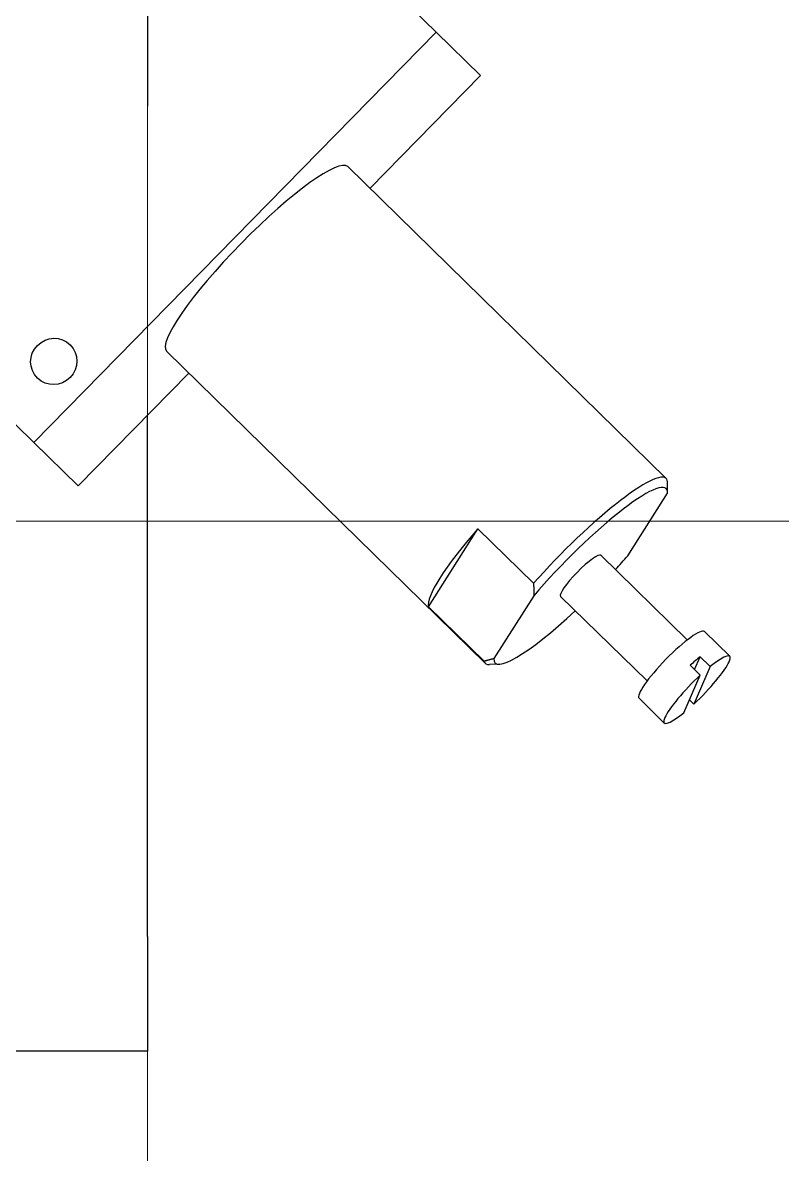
# Model space of a CAD drawing. Extents: x 475189 to 476029, y 1007718 to 1008015.
# Drawn here: x 475669.353 to 475669.919, y 1007759.039 to 1007759.884 of the extents above; entities that cross this region are included whole.
import ezdxf
from ezdxf.enums import TextEntityAlignment as Align

# ---------------------------------------------------------------- set-up
doc = ezdxf.new("R2010")
doc.units = 0
doc.header["$LTSCALE"] = 2
doc.header["$MEASUREMENT"] = 0
doc.layers.get('0').update_dxf_attribs({"linetype": 'CONTINUOUS', "lineweight": 0})
doc.layers.add('R.B', color=6, linetype='CONTINUOUS', lineweight=0)
doc.layers.add('TEXT', color=1, linetype='CONTINUOUS', lineweight=0)
doc.styles.add('ROMANS', font='ROMANS.SHX')
doc.styles.add('XT03_5', font='romans', dxfattribs={"width": 0.6, "height": 87.5})

# ---------------------------------------------------------------- blocks, each defined once
blk = doc.blocks.new('EXISTING')
at = {"color": 8, "linetype": 'Continuous', "lineweight": -3}
for p, q in [((475669.35942, 1007760.17278), (475669.66116, 1007759.87717)), ((475669.4457, 1007759.90767), (475669.4457, 1007759.82189)), ((475669.66116, 1007759.87717), (475669.36103, 1007759.5708)), ((475669.69429, 1007759.84472), (475669.66116, 1007759.87717)), ((475669.36103, 1007759.5708), (475669.05928, 1007759.86641)), ((475669.61175, 1007759.76047), (475669.69429, 1007759.84472)), ((475669.59519, 1007759.77669), (475669.83281, 1007759.5439)), ((475669.46013, 1007759.63883), (475669.69775, 1007759.40604)), ((475669.39415, 1007759.53836), (475669.47669, 1007759.62261)), ((475669.4457, 1007759.20216), (475669.4457, 1007759.59097)), ((475669.39415, 1007759.53836), (475669.36103, 1007759.5708)), ((475669.8041, 1007759.48628), (475669.83381, 1007759.53303)), ((475669.83382, 1007759.53343), (475669.83383, 1007759.53461)), ((475669.65542, 1007759.44816), (475669.69236, 1007759.50631)), ((475669.69236, 1007759.50631), (475669.73385, 1007759.46567)), ((475669.78406, 1007759.48659), (475669.84856, 1007759.42341)), ((475669.734, 1007759.45627), (475669.7043, 1007759.40952)), ((475669.75405, 1007759.45596), (475669.81855, 1007759.39277)), ((475669.69691, 1007759.40751), (475669.65542, 1007759.44816)), ((475669.86133, 1007759.42966), (475669.88019, 1007759.41118)), ((475669.85389, 1007759.40133), (475669.85808, 1007759.41089)), ((475669.85808, 1007759.41089), (475669.86562, 1007759.4035)), ((475669.70825, 1007759.40525), (475669.7009, 1007759.40506)), ((475669.85825, 1007759.39707), (475669.8507, 1007759.40446)), ((475669.86562, 1007759.4035), (475669.85337, 1007759.3755)), ((475669.84599, 1007759.36907), (475669.85825, 1007759.39707)), ((475669.81256, 1007759.37987), (475669.83142, 1007759.3614)), ((475669.85337, 1007759.3755), (475669.85017, 1007759.37863)), ((475669.4457, 1007759.20216), (475669.4457, 1007759.11638)), ((475669.4457, 1007759.20216), (475669.4457, 1007759.11638)), ((475669.4457, 1007759.11638), (475669.30631, 1007759.11638))]:
    blk.add_line(p, q, dxfattribs=at)
at = {"color": 8}
for p, q in [((475669.4457, 1007760.03473), (475669.4457, 1007758.98933)), ((475674.15121, 1007759.51203), (475668.02081, 1007759.51203))]:
    blk.add_line(p, q, dxfattribs=at)
at = {"color": 8, "linetype": 'Continuous', "lineweight": -3}
for points in [[(475669.83383, 1007759.53461), (475669.83383, 1007759.53492), (475669.83383, 1007759.53523), (475669.83383, 1007759.53555), (475669.83383, 1007759.53587), (475669.83382, 1007759.53618), (475669.83382, 1007759.5365), (475669.83382, 1007759.53682), (475669.83381, 1007759.53714), (475669.83381, 1007759.53746), (475669.8338, 1007759.53779), (475669.8338, 1007759.53811), (475669.83379, 1007759.53844), (475669.83378, 1007759.53876), (475669.83378, 1007759.53909), (475669.83377, 1007759.53942), (475669.83376, 1007759.53975), (475669.83375, 1007759.54008), (475669.83374, 1007759.54041), (475669.83373, 1007759.54074), (475669.83371, 1007759.54108), (475669.8337, 1007759.54141), (475669.83369, 1007759.54175), (475669.83367, 1007759.54209), (475669.83366, 1007759.54243)], [(475669.73385, 1007759.46567), (475669.73387, 1007759.46526), (475669.73389, 1007759.46485), (475669.7339, 1007759.46444), (475669.73392, 1007759.46403), (475669.73393, 1007759.46363), (475669.73395, 1007759.46323), (475669.73396, 1007759.46283), (475669.73397, 1007759.46243), (475669.73398, 1007759.46203), (475669.73399, 1007759.46164), (475669.734, 1007759.46124), (475669.734, 1007759.46085), (475669.73401, 1007759.46046), (475669.73402, 1007759.46007), (475669.73402, 1007759.45968), (475669.73402, 1007759.4593), (475669.73402, 1007759.45892), (475669.73402, 1007759.45853), (475669.73402, 1007759.45815), (475669.73402, 1007759.45777), (475669.73402, 1007759.4574), (475669.73402, 1007759.45702), (475669.73401, 1007759.45665), (475669.734, 1007759.45627)], [(475669.7043, 1007759.40952), (475669.70401, 1007759.40942), (475669.70372, 1007759.40933), (475669.70343, 1007759.40924), (475669.70313, 1007759.40915), (475669.70283, 1007759.40906), (475669.70254, 1007759.40897), (475669.70224, 1007759.40888), (475669.70194, 1007759.40879), (475669.70163, 1007759.40871), (475669.70133, 1007759.40862), (475669.70102, 1007759.40853), (475669.70072, 1007759.40845), (475669.70041, 1007759.40837), (475669.7001, 1007759.40829), (475669.69979, 1007759.40821), (475669.69947, 1007759.40812), (475669.69916, 1007759.40805), (475669.69884, 1007759.40797), (475669.69852, 1007759.40789), (475669.6982, 1007759.40781), (475669.69788, 1007759.40774), (475669.69756, 1007759.40766), (475669.69724, 1007759.40759), (475669.69691, 1007759.40751)]]:
    blk.add_lwpolyline(points, dxfattribs=at)
for centre, major_axis, start_param, end_param in [((475669.52766, 1007759.70776), (-0.06753, -0.06893), 3.141593, 6.283185), ((475669.76528, 1007759.47497), (0.06753, 0.06893), 6.185102, 8.155324), ((475669.76905, 1007759.47128), (0.06378, 0.0651), 6.089374, 8.251052), ((475669.72379, 1007759.51562), (-0.06753, -0.06893), 5.013731, 6.185102), ((475669.76905, 1007759.47128), (-0.01501, -0.01532), 3.141593, 6.283185), ((475669.76905, 1007759.47128), (-0.06378, -0.0651), 1.808317, 1.967867), ((475669.76905, 1007759.47128), (-0.06378, -0.0651), 6.089374, 7.61646), ((475669.83695, 1007759.40476), (-0.02439, -0.02489), 3.141593, 6.283185), ((475669.84826, 1007759.39368), (0.02439, 0.02489), 0.988444, 1.297363), ((475669.85581, 1007759.38629), (0.02439, 0.02489), 4.438955, 7.271629), ((475669.76528, 1007759.47497), (-0.06753, -0.06893), 6.185102, 6.459736), ((475669.85581, 1007759.38629), (-0.02439, -0.02489), 4.438955, 7.271629)]:
    blk.add_ellipse(centre, major_axis=major_axis, ratio=0.172987, start_param=start_param, end_param=end_param, dxfattribs=at)
blk.add_ellipse((475669.37592, 1007759.63127), major_axis=(0.01219, 0.01245), ratio=0.984924, dxfattribs=at)
at = {"color": 8, "linetype": 'ByBlock', "style": 'ROMANS'}
for tag, height, width, p in [('DIRECTION', 0.5361, 0.85, (475672.39383, 1007828.23912)), ('DN', 1.0722, 0.708333, (475752.55163, 1007802.2382))]:
    blk.add_attdef(tag, text='', height=height, dxfattribs=dict(at, width=width)).set_placement(p, align=Align.MIDDLE_RIGHT)
at = {"color": 8, "style": 'XT03_5', "text_generation_flag": 4, "width": 0.6, "flags": 9}
for p, rotation in [((475706.5948, 1007775.57629), 270), ((475708.8166, 1007766.10338), 90)]:
    blk.add_attdef('KEYWORD', p, '', height=0.03753, rotation=rotation, dxfattribs=at)
at = {"color": 8, "style": 'XT03_5', "width": 0.6, "flags": 9}
for p, rotation in [((475708.8166, 1007775.57629), 270), ((475706.5948, 1007766.10338), 90)]:
    blk.add_attdef('KEYWORD', p, '', height=0.03753, rotation=rotation, dxfattribs=at)
at = {"layer": 'TEXT', "color": 8, "style": 'ROMANS', "width": 0.85, "flags": 8}
blk.add_attdef('WTD', text='', height=1.0722, rotation=180, dxfattribs=at).set_placement((475705.17321, 1007794.20007), align=Align.MIDDLE_CENTER)
blk.add_attdef('WTD', text='', height=1.0722, dxfattribs=at).set_placement((475731.40026, 1007752.46226), align=Align.MIDDLE_CENTER)

msp = doc.modelspace()

# ---------------------------------------------------------------- block references
at = {"layer": 'R.B'}
msp.add_blockref('EXISTING', (0, 0), dxfattribs=at)

doc.saveas('drawing.dxf')
